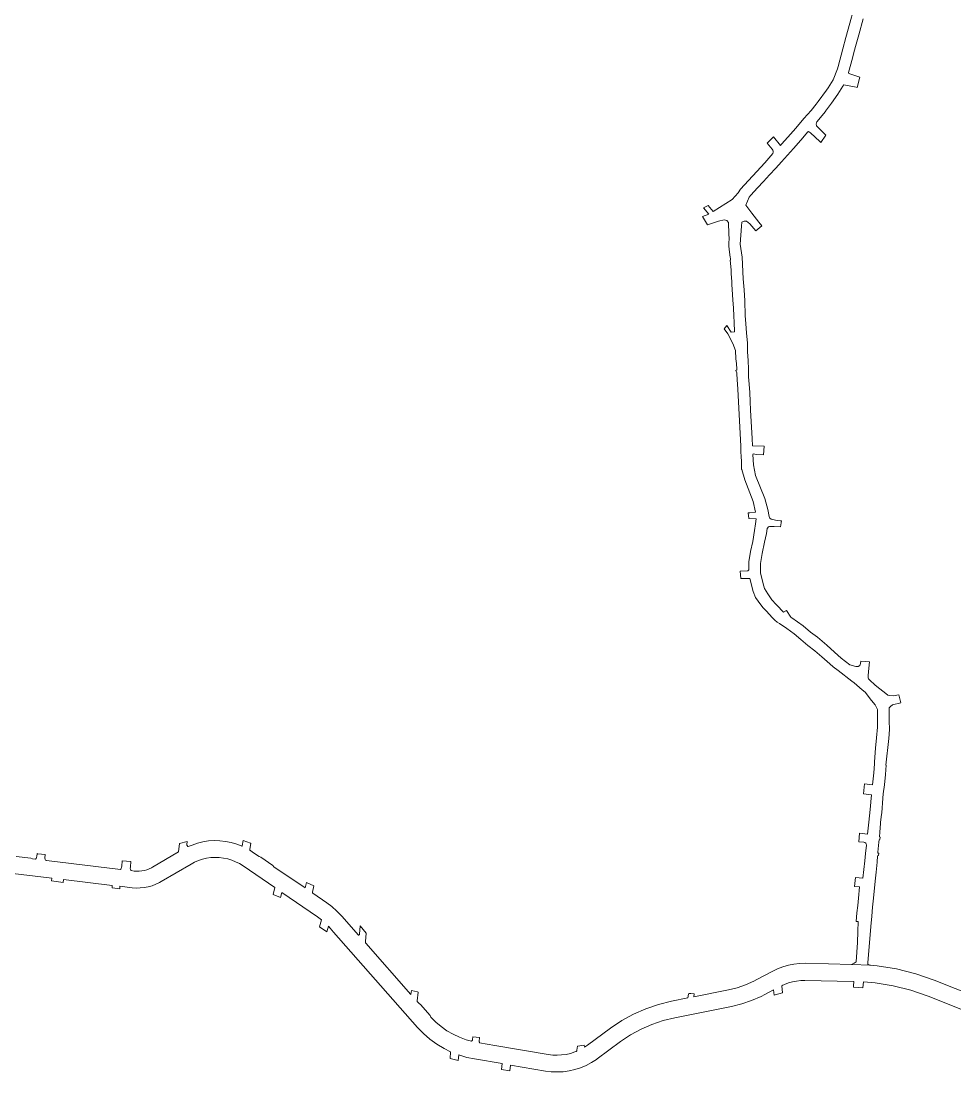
# Model space of a CAD drawing. Header units: inches. Extents: x 704148 to 723432, y 7075344 to 7101810.
# Drawn here: x 716539 to 717818, y 7082273 to 7083712 of the extents above; entities that cross this region are included whole.
import ezdxf

# ---------------------------------------------------------------- set-up
doc = ezdxf.new("R2010")
doc.units = ezdxf.units.IN
doc.header["$MEASUREMENT"] = 0
doc.layers.add('gisdb.gisadmin', color=7, linetype='Continuous', lineweight=9, true_color=0xccf5fc)

msp = doc.modelspace()

# ---------------------------------------------------------------- linework, layer by layer
at = {"layer": 'gisdb.gisadmin'}
for points in [[(717691.71, 7083714.51), (717685.81, 7083692.83), (717682.38, 7083680.21), (717679.27, 7083668.78), (717677.17, 7083661.04), (717671.8, 7083641.32), (717672.4, 7083640.08), (717673.72, 7083639.32), (717687.0512, 7083634.7897), (717683.6382, 7083620.8274), (717682.06, 7083621.28), (717665.29, 7083624.37), (717664.0764, 7083622.3855), (717657.34, 7083611.37), (717648.38, 7083599.17), (717640.365, 7083588.3033), (717640.3698, 7083588.2997), (717640.3184, 7083588.2362), (717640.2297, 7083588.1263), (717640.154, 7083588.0327), (717628.5602, 7083573.6822), (717628.1473, 7083572.8758), (717627.8606, 7083572.0164), (717627.7066, 7083571.1237), (717627.6887, 7083570.2179), (717627.8074, 7083569.3198), (717628.06, 7083568.4498), (717628.4407, 7083567.6277), (717636.54, 7083559.69), (717640.8789, 7083555.6321), (717633.8567, 7083545.6259), (717632.59, 7083546.78), (717619.67, 7083558.78), (717618.59, 7083559.62), (717617.55, 7083560.18), (717616.83, 7083560.34), (717616.27, 7083560.26), (717606.28, 7083548.58), (717596.46, 7083537.1), (717588.35, 7083528.25), (717580.03, 7083519.16), (717572.08, 7083510.48), (717563.5, 7083501.11), (717555.38, 7083492.24), (717547.26, 7083483.37), (717538.12, 7083473.39), (717535.57, 7083470.61), (717531.07, 7083459.77), (717539.62, 7083448.77), (717548.83, 7083436.38), (717552.9189, 7083431.3451), (717544.9234, 7083424.4157), (717536.73, 7083434.29), (717532.21, 7083437.59), (717528.71, 7083437.79), (717525.83, 7083436.35), (717525.45, 7083430.81), (717523.67, 7083406.31), (717526.11, 7083388.4), (717527.75, 7083358.8), (717528.75, 7083343.6), (717529.95, 7083328.72), (717530.51, 7083308.79), (717531.36, 7083297.23), (717532.27, 7083284.87), (717533.27, 7083271.03), (717533.64, 7083258.86), (717534.33, 7083247.1), (717535.02, 7083235.05), (717535.01, 7083224.9), (717535.62, 7083214.92), (717536.47, 7083203.4), (717537.12, 7083191.11), (717537.73, 7083179.28), (717539.96, 7083140.4), (717540.55, 7083130.12), (717556.1842, 7083129.884), (717555.4666, 7083117.8651), (717545.7, 7083118.57), (717541.09, 7083119.36), (717540.57, 7083118.31), (717541.8, 7083104.33), (717544.65, 7083089.68), (717557.06, 7083058.1), (717561.5, 7083042.99), (717563.04, 7083033.65), (717563.44, 7083031.69), (717565.92, 7083029.86), (717571.68, 7083028.68), (717578.36, 7083027.76), (717579.8312, 7083027.6119), (717578.6654, 7083019.2846), (717570.21, 7083019.82), (717563.56, 7083019.82), (717562.08, 7083019.45), (717560.51, 7083017.23), (717559.5, 7083010.31), (717556.96, 7082998.4), (717553.38, 7082983.08), (717551.07, 7082969.38), (717551.25, 7082955.89), (717555.86, 7082938.21), (717556.64, 7082935.23), (717561.23, 7082927.84), (717566.81, 7082919.38), (717572.5082, 7082913.3113), (717573.5553, 7082912.4502), (717582.66, 7082902.5), (717586.76, 7082904.99), (717592.77, 7082896.06), (717594.16, 7082895.06), (717609.81, 7082883.77), (717619.51, 7082875.28), (717629.49, 7082868.56), (717641.96, 7082857.32), (717652.4, 7082847.91), (717661.62, 7082839.62), (717673.39, 7082830.69), (717681.85, 7082828.22), (717684.92, 7082828.46), (717687.05, 7082829.64), (717687.99, 7082832.24), (717688.4543, 7082835.7634), (717700.3727, 7082834.6007), (717699.58, 7082826.05), (717698.53, 7082816.06), (717698.53, 7082814.1), (717698.78, 7082812.79), (717699.22, 7082811.46), (717699.92, 7082810.5), (717700.93, 7082809.4), (717707.8, 7082803.45), (717710.39, 7082800.88), (717723.09, 7082791.16), (717725.65, 7082789.22), (717728.23, 7082788.73), (717733.37, 7082788.33), (717737.91, 7082788.93), (717740.5531, 7082789.6495), (717743.2389, 7082778.765), (717732.12, 7082775.85), (717729.05, 7082773.61), (717727.2718, 7082771.7954), (717727.5795, 7082769.2036), (717727.4589, 7082753.9379), (717728.05, 7082741.98), (717726.81, 7082729.69), (717725.58, 7082717.47), (717724.2698, 7082705.5084), (717723.08, 7082693.18), (717723.23, 7082693.1), (717722.27, 7082680.3), (717721.22, 7082666.25), (717719.27, 7082654), (717718.1, 7082641.61), (717717.76, 7082634.33), (717717.22, 7082628.68), (717716.63, 7082622.39), (717715.73, 7082614.74), (717715.6, 7082613.67), (717714.61, 7082601.58), (717714.08, 7082595.38), (717715.04, 7082594.61), (717714.63, 7082591.55), (717713.67, 7082590.97), (717713.32, 7082588.09), (717712.07, 7082574.29), (717711.98, 7082573.05), (717713.25, 7082572.64), (717712.89, 7082569.61), (717711.52, 7082569.2), (717710.79, 7082560.75), (717709.48, 7082546.66), (717708.3788, 7082534.751), (717706.1986, 7082511.1712), (717704.5047, 7082498.7636), (717703.6441, 7082486.509), (717702.5, 7082472.57), (717698.314, 7082422.9673), (717698.1561, 7082421.0962), (717699.3729, 7082420.1264), (717700.591, 7082419.6575), (717701.8419, 7082419.4864), (717675.6505, 7082420.673), (717679.6908, 7082422.2386), (717682.3725, 7082424.3094), (717683.9536, 7082450.5017), (717684.5596, 7082465.6475), (717685.22, 7082479.24), (717682.16, 7082479.56), (717683.32, 7082491.12), (717684.33, 7082501.09), (717685.42, 7082511.22), (717686.9, 7082526.64), (717680.0751, 7082527.3704), (717681.2193, 7082539.5908), (717691.47, 7082538.55), (717694.16, 7082562.54), (717695.19, 7082572.49), (717696.32, 7082583.84), (717696.1, 7082585.46), (717695.48, 7082586.58), (717694.3, 7082587.5), (717692.74, 7082587.86), (717685.8026, 7082588.5407), (717686.8895, 7082600.1481), (717697.91, 7082598.99), (717699.6, 7082615.45), (717700.47, 7082623.91), (717701.83, 7082637.18), (717702.1633, 7082643.0316), (717703.0705, 7082652.6397), (717692.3599, 7082653.8547), (717693.7831, 7082667.6115), (717704.39, 7082666.57), (717706.42, 7082682.67), (717707.1713, 7082694.896), (717707.4726, 7082698.0179), (717708.9, 7082716.61), (717710.12, 7082730.7), (717711.39, 7082745.28), (717711.58, 7082769.33), (717708.13, 7082775.7), (717703.19, 7082781.98), (717694.35, 7082793.21), (717690.65, 7082796.51), (717679.2941, 7082805.9023), (717676.5372, 7082808.0335), (717657.4756, 7082822.6805), (717650.9223, 7082827.7222), (717646.1426, 7082832.0198), (717635.33, 7082841.66), (717625.648, 7082849.633), (717616.23, 7082857.15), (717606.66, 7082865.22), (717597.48, 7082872.96), (717587.3792, 7082880.2228), (717577.1896, 7082887.0143), (717574.0639, 7082889.0053), (717570.9963, 7082891.5475), (717567.3167, 7082895.466), (717559.3022, 7082904.0014), (717555.1459, 7082908.4279), (717551.9162, 7082912.9015), (717544.25, 7082922.78), (717541.1614, 7082931.1786), (717536.6303, 7082948.5446), (717524.1685, 7082948.6426), (717523.5165, 7082958.9122), (717533.87, 7082959.29), (717535.1857, 7082960.6014), (717535.2433, 7082971.3983), (717537.581, 7082985.6117), (717540.7537, 7082999.3616), (717543.17, 7083014.47), (717544.599, 7083023.4067), (717545.39, 7083030.39), (717535.3625, 7083030.7208), (717534.2221, 7083038.8303), (717536.57, 7083038.84), (717544.25, 7083039.6), (717541.3551, 7083054.3181), (717534.5203, 7083071.7108), (717529.7585, 7083083.8281), (717525.63, 7083097.95), (717525.64, 7083097.95), (717525.45, 7083098.4), (717525.45, 7083107.6055), (717524.6316, 7083116.9077), (717524.566, 7083120.6364), (717524.5508, 7083129.6477), (717521.1351, 7083190.4026), (717520.0904, 7083207.955), (717519.2131, 7083221.0893), (717519.0139, 7083228.841), (717518.84, 7083230.15), (717517.73, 7083233.59), (717519.0192, 7083234.2307), (717518.9954, 7083235.022), (717518.4145, 7083243.0996), (717517.72, 7083249.35), (717516.83, 7083260.78), (717513.31, 7083270.47), (717506.47, 7083283.57), (717501.4112, 7083290.2394), (717505.2879, 7083294.8699), (717511.32, 7083285.99), (717515.57, 7083286.51), (717515.1541, 7083299.4486), (717514.5531, 7083307.6159), (717514.16, 7083319.39), (717513.63, 7083329.7), (717512.6, 7083344.73), (717512.2413, 7083350.8058), (717511.9408, 7083355.374), (717511.349, 7083365.5938), (717510.93, 7083371.12), (717509.71, 7083384.42), (717510.2, 7083384.5), (717510.07, 7083386.61), (717509.9484, 7083388.501), (717508.5146, 7083399.0255), (717507.8164, 7083404.1502), (717507.7121, 7083407.4694), (717508.197, 7083414.144), (717508.1343, 7083420.1071), (717507.67, 7083435.8), (717505.26, 7083438.48), (717501.5, 7083439.82), (717493.71, 7083437.68), (717478.9181, 7083432.6079), (717472.0506, 7083444.3807), (717480.35, 7083447.3), (717473.2779, 7083456.2377), (717479.7084, 7083459.2895), (717486.56, 7083451.09), (717512.47, 7083467.31), (717520.7047, 7083476.5325), (717523.7791, 7083481.4254), (717557.0356, 7083517.7425), (717568.23, 7083530.3), (717568.51, 7083532.06), (717568.51, 7083533.78), (717568.19, 7083535.1), (717567.35, 7083536.42), (717560.3514, 7083544.72), (717569.0416, 7083553.4102), (717578.8394, 7083541.5538), (717580.1435, 7083542.9769), (717588.901, 7083552.8775), (717599.4904, 7083565.2577), (717610.726, 7083578.1262), (717620.6596, 7083589.3631), (717627.7006, 7083598.0781), (717630.3011, 7083601.6073), (717641.5327, 7083616.8765), (717644.0434, 7083620.2952), (717650.6471, 7083631.1806), (717656.5743, 7083646.3029), (717657.43, 7083649.4453), (717664.0624, 7083673.8301), (717668.2298, 7083689.1514), (717673.5132, 7083708.5761), (717678.5371, 7083727.037)], [(716532.4287, 7082568.2051), (716552.2308, 7082565.8531), (716554.5005, 7082564.9661), (716558.7568, 7082564.4606), (716559.5288, 7082565.346), (716560.0453, 7082566.4011), (716560.2459, 7082567.2829), (716560.3618, 7082568.2194), (716560.8632, 7082572.2739), (716561.9262, 7082572.1573), (716572.1537, 7082571.0349), (716571.726, 7082565.8319), (716571.8222, 7082564.7945), (716572.0036, 7082564.304), (716572.6057, 7082563.4537), (716573.4623, 7082562.8606), (716573.9546, 7082562.6843), (716674.9045, 7082550.6648), (716675.4415, 7082551.1095), (716676.0824, 7082551.9339), (716676.6083, 7082553.5291), (716676.7597, 7082555.0644), (716677.5488, 7082562.2946), (716689.326, 7082561.3088), (716688.7079, 7082554.0754), (716688.525, 7082551.9352), (716688.5726, 7082550.8921), (716689.0504, 7082549.5877), (716689.5293, 7082548.9277), (716693.7921, 7082548.4213), (716697.3154, 7082548.158), (716699.781, 7082548.1537), (716700.8483, 7082548.2028), (716704.3639, 7082548.5553), (716707.8353, 7082549.2129), (716711.2362, 7082550.1706), (716714.5407, 7082551.421), (716717.7237, 7082552.9546), (716719.0652, 7082553.7079), (716754.5521, 7082574.5304), (716755.9512, 7082585.9907), (716766.5519, 7082588.8648), (716766.0344, 7082584.9276), (716766.0117, 7082584.4052), (716766.0801, 7082583.8867), (716766.2375, 7082583.388), (716766.6292, 7082582.7099), (716766.9826, 7082582.3244), (716767.1831, 7082582.1562), (716767.6242, 7082581.8754), (716767.7837, 7082581.7983), (716773.0009, 7082584.0112), (716780.3979, 7082586.5106), (716787.9846, 7082588.3558), (716795.7033, 7082589.5328), (716803.4951, 7082590.0326), (716811.3009, 7082589.8514), (716819.0612, 7082588.9906), (716826.7169, 7082587.4567), (716834.2098, 7082585.2614), (716838.2383, 7082583.6883), (716841.0809, 7082582.5783), (716841.4828, 7082582.4213), (716841.5732, 7082582.9168), (716842.8736, 7082590.0426), (716852.8865, 7082586.4808), (716853.6745, 7082586.2005), (716852.0219, 7082578.4605), (716852.0286, 7082577.5947), (716852.211, 7082577.1055), (716852.5138, 7082576.6802), (716852.9143, 7082576.3491), (716855.8492, 7082574.425), (716864.875, 7082568.2518), (716867.1604, 7082567.4156), (716883.62, 7082556.1579), (716885.2213, 7082554.3215), (716927.8067, 7082525.2093), (716927.8801, 7082525.3745), (716929.6168, 7082532.5864), (716939.7095, 7082528.0104), (716938.1726, 7082519.2926), (716938.1346, 7082518.8585), (716938.1726, 7082518.4244), (716938.2674, 7082518.0546), (716957.7616, 7082504.7214), (716964.2077, 7082499.9571), (716971.41, 7082493.6817), (716978.038, 7082486.8026), (717000.9743, 7082460.8179), (717001.2349, 7082460.839), (717001.6091, 7082460.9543), (717001.8364, 7082461.0836), (717002.0378, 7082461.2503), (717002.2782, 7082461.5594), (717002.4304, 7082461.9202), (717002.4527, 7082462.0421), (717002.4712, 7082462.1428), (717002.4812, 7082462.2252), (717003.1674, 7082473.3089), (717011.5871, 7082463.4878), (717010.5657, 7082451.7779), (717010.5449, 7082451.2985), (717010.5659, 7082450.8192), (717010.6287, 7082450.3435), (717010.7493, 7082449.8378), (717010.78, 7082449.709), (717072.7567, 7082379.4953), (717073.5741, 7082384.9403), (717081.7824, 7082383.0492), (717082.6996, 7082382.8378), (717081.2775, 7082370.8502), (717081.2548, 7082370.5457), (717081.2584, 7082370.2664), (717081.311, 7082369.8041), (717083.8256, 7082366.9553), (717085.8067, 7082365.6175), (717099.0031, 7082350.6673), (717100.1051, 7082348.4942), (717106.8495, 7082341.7274), (717114.2057, 7082335.4974), (717122.077, 7082329.9322), (717130.4033, 7082325.0742), (717139.1213, 7082320.9604), (717148.1647, 7082317.6221), (717155.6496, 7082315.5118), (717156.0567, 7082315.8401), (717156.4006, 7082316.234), (717156.6709, 7082316.6817), (717156.7757, 7082316.9215), (717156.9209, 7082317.4238), (717156.9601, 7082317.6826), (717157.2606, 7082321.5877), (717166.7109, 7082320.4823), (717166.2631, 7082315.1987), (717166.2646, 7082314.6758), (717166.3568, 7082314.1611), (717166.6585, 7082313.4383), (717166.7132, 7082313.3478), (717187.7649, 7082309.7745), (717260.6636, 7082297.4007), (717266.7663, 7082296.637), (717272.9124, 7082296.408), (717279.055, 7082296.7156), (717285.1475, 7082297.5574), (717291.1434, 7082298.9269), (717296.9971, 7082300.8138), (717299.0738, 7082301.6542), (717299.5908, 7082302.1181), (717299.8565, 7082302.5676), (717300.0034, 7082303.1211), (717300.6584, 7082308.7544), (717309.9527, 7082310.2423), (717310.1369, 7082307.3179), (717314.2375, 7082310.1174), (717346.0689, 7082333.5333), (717361.5594, 7082343.8989), (717377.5847, 7082352.6864), (717394.3149, 7082360.0438), (717411.6227, 7082365.9151), (717429.3764, 7082370.2555), (717451.7915, 7082374.9159), (717452.8076, 7082379.6723), (717453.0801, 7082380.9481), (717456.0622, 7082380.7505), (717460.4864, 7082380.4573), (717460.1171, 7082376.3637), (717507.3151, 7082385.742), (717519.2214, 7082388.6529), (717530.8288, 7082392.5904), (717542.0488, 7082397.5246), (717546.4008, 7082399.7647), (717568.2883, 7082411.5177), (717574.682, 7082414.6303), (717581.9624, 7082417.4513), (717589.461, 7082419.6272), (717597.1207, 7082421.1412), (717604.8832, 7082421.9818), (717612.6894, 7082422.1428), (717675.6505, 7082420.673), (717701.8419, 7082419.4864), (717710.8606, 7082418.5913), (717737.5246, 7082414.3427), (717763.7169, 7082407.7863), (717789.2381, 7082398.9721), (717873.0033, 7082365.886)], [(717864.3702, 7082344.0292), (717780.605, 7082377.1153), (717757.0216, 7082385.2603), (717732.8181, 7082391.3188), (717708.1786, 7082395.2448), (717692.3294, 7082396.6202), (717691.3436, 7082388.4578), (717678.5238, 7082389.3354), (717678.7024, 7082391.2026), (717679.267, 7082397.1035), (717678.5432, 7082397.1202), (717612.1484, 7082398.649), (717606.3919, 7082398.5303), (717600.6676, 7082397.9104), (717595.0191, 7082396.7939), (717589.4894, 7082395.1894), (717584.1207, 7082393.109), (717582.0045, 7082392.1077), (717580.7, 7082391.4903), (717581.2128, 7082381.8214), (717571.2177, 7082378.8783), (717569.831, 7082378.4699), (717569.1072, 7082385.8512), (717557.2817, 7082379.5013), (717552.2173, 7082376.8945), (717539.1605, 7082371.1525), (717525.653, 7082366.5704), (717511.7975, 7082363.183), (717433.8589, 7082347.6966), (717418.0543, 7082343.8326), (717402.6467, 7082338.6059), (717387.7532, 7082332.0563), (717373.4872, 7082324.2335), (717359.692, 7082315.0022), (717327.8666, 7082291.5904), (717326.5797, 7082290.6605), (717319.7284, 7082286.2339), (717312.5175, 7082282.4213), (717305.0017, 7082279.2517), (717297.2382, 7082276.7491), (717289.2862, 7082274.9328), (717281.2061, 7082273.8164), (717273.0595, 7082273.4085), (717264.9084, 7082273.7122), (717256.8147, 7082274.7251), (717209.0909, 7082282.8257), (717208.3077, 7082275.0346), (717196.7867, 7082276.6115), (717197.4043, 7082284.8093), (717159.5326, 7082291.2377), (717149.3412, 7082293.3795), (717138.1804, 7082296.7076), (717137.4075, 7082289.1189), (717126.2276, 7082291.9227), (717126.9863, 7082301.1601), (717118.0382, 7082305.606), (717108.0622, 7082311.6157), (717098.6479, 7082318.4721), (717089.8671, 7082326.1229), (717081.7864, 7082334.5098), (716966.6866, 7082464.8842), (716959.6843, 7082472.8158), (716957.5418, 7082465.2248), (716947.6298, 7082471.8242), (716950.1397, 7082481.757), (716944.7772, 7082485.7371), (716895.8866, 7082519.1761), (716893.9804, 7082512.0005), (716883.9064, 7082516.4477), (716886.3194, 7082525.7197), (716842.8648, 7082555.4407), (716837.938, 7082558.5039), (716832.763, 7082561.1259), (716827.3792, 7082563.287), (716821.8275, 7082564.9706), (716816.1501, 7082566.1639), (716810.3904, 7082566.8579), (716804.5921, 7082567.0473), (716798.7994, 7082566.7306), (716793.0563, 7082565.9102), (716787.4066, 7082564.5924), (716781.8932, 7082562.7872), (716776.5582, 7082560.5083), (716771.6686, 7082557.9067), (716730.705, 7082533.8707), (716728.6016, 7082532.6896), (716723.6111, 7082530.285), (716718.4299, 7082528.3245), (716713.0976, 7082526.823), (716707.6547, 7082525.792), (716702.1427, 7082525.2393), (716696.6035, 7082525.1691), (716691.0793, 7082525.5819), (716674.3264, 7082527.5718), (716674.1296, 7082524.0039), (716663.5764, 7082525.5293), (716663.7612, 7082528.8267), (716596.8729, 7082536.7716), (716596.391, 7082532.7145), (716580.5885, 7082534.9075), (716581.0219, 7082538.6543), (716516.4301, 7082546.3264)]]:
    msp.add_lwpolyline(points, dxfattribs=at)

doc.saveas('drawing.dxf')
